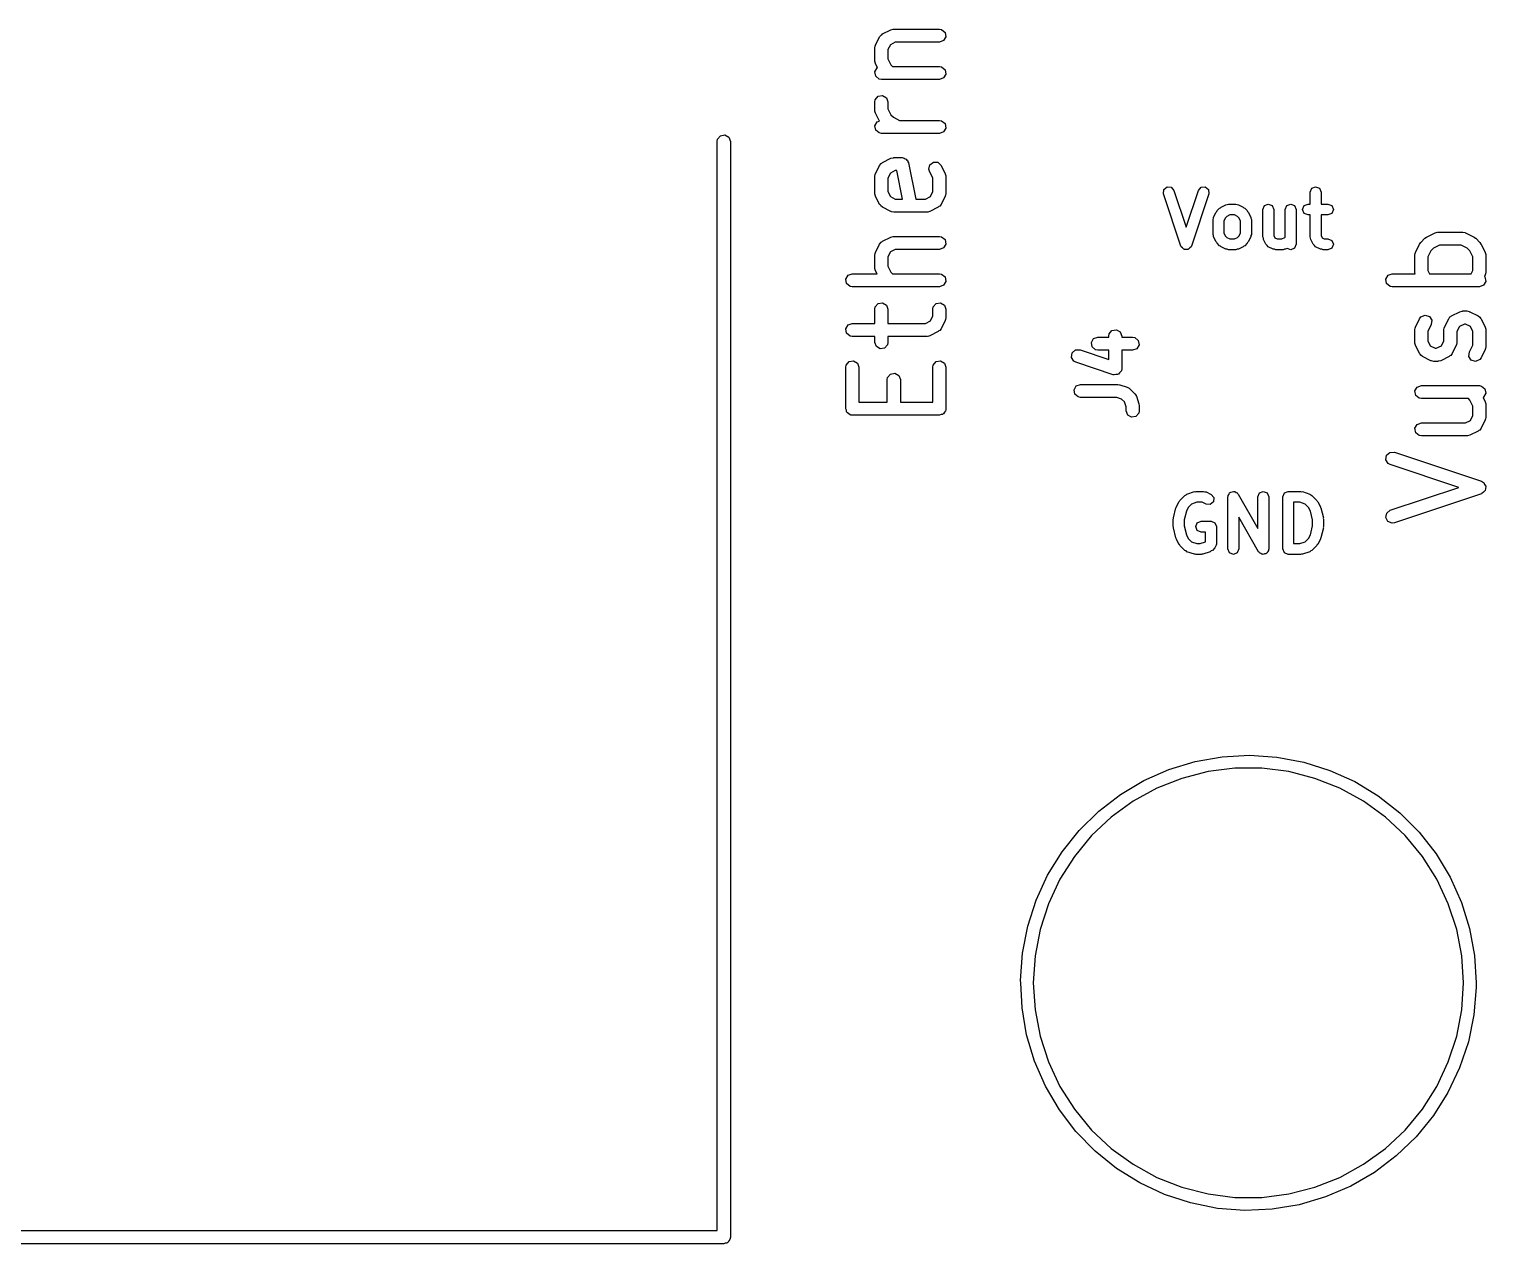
# Model space of a CAD drawing. Extents: x 83.3 to 116.7, y -117 to -83.4.
# Drawn here: x 100 to 116.73, y -117 to -103.04 of the extents above; entities that cross this region are included whole.
import ezdxf

# ---------------------------------------------------------------- set-up
doc = ezdxf.new("R2010")
doc.units = 0
doc.layers.add('BLACK', color=7, linetype='CONTINUOUS')

msp = doc.modelspace()

# ---------------------------------------------------------------- linework, layer by layer
at = {"layer": 'BLACK', "linetype": 'CONTINUOUS'}
for p, q in [((109.719, -103.228), (109.766, -103.133)), ((109.766, -103.133), (109.782, -103.112)), ((109.782, -103.112), (109.792, -103.108)), ((109.792, -103.108), (109.8, -103.1)), ((109.8, -103.1), (109.895, -103.052)), ((109.946, -103.194), (109.889, -103.223)), ((109.895, -103.052), (109.92, -103.045)), ((109.92, -103.045), (109.924, -103.046)), ((109.924, -103.046), (109.929, -103.044)), ((109.929, -103.044), (110.452, -103.044)), ((110.452, -103.194), (109.946, -103.194)), ((110.452, -103.044), (110.478, -103.049)), ((110.501, -103.176), (110.452, -103.194)), ((110.478, -103.049), (110.517, -103.082)), ((110.526, -103.132), (110.501, -103.176)), ((110.517, -103.082), (110.526, -103.132)), ((109.711, -103.262), (109.715, -103.236)), ((109.711, -103.405), (109.711, -103.262)), ((109.715, -103.236), (109.718, -103.233)), ((109.718, -103.233), (109.719, -103.228)), ((109.889, -103.223), (109.861, -103.28)), ((109.861, -103.28), (109.861, -103.387)), ((109.712, -103.409), (109.711, -103.405)), ((109.711, -103.413), (109.712, -103.409)), ((109.719, -103.438), (109.711, -103.413)), ((109.712, -103.535), (109.738, -103.49)), ((109.721, -103.585), (109.712, -103.535)), ((109.743, -103.488), (109.719, -103.438)), ((109.738, -103.49), (109.743, -103.488)), ((109.861, -103.387), (109.895, -103.456)), ((109.895, -103.456), (109.912, -103.473)), ((109.912, -103.473), (110.452, -103.473)), ((110.452, -103.473), (110.478, -103.477)), ((110.478, -103.477), (110.517, -103.51)), ((110.517, -103.51), (110.526, -103.561)), ((109.76, -103.618), (109.721, -103.585)), ((109.786, -103.623), (109.76, -103.618)), ((110.452, -103.623), (109.786, -103.623)), ((110.501, -103.605), (110.452, -103.623)), ((110.526, -103.561), (110.501, -103.605)), ((109.711, -103.881), (109.715, -103.855)), ((109.715, -103.855), (109.748, -103.816)), ((109.748, -103.816), (109.799, -103.807)), ((109.799, -103.807), (109.843, -103.833)), ((109.843, -103.833), (109.861, -103.881)), ((109.711, -103.976), (109.711, -103.881)), ((109.712, -103.98), (109.711, -103.976)), ((109.711, -103.985), (109.712, -103.98)), ((109.719, -104.01), (109.711, -103.985)), ((109.764, -104.1), (109.719, -104.01)), ((109.861, -103.881), (109.861, -103.958)), ((109.861, -103.958), (109.895, -104.027)), ((109.895, -104.027), (109.925, -104.057)), ((109.712, -104.154), (109.738, -104.109)), ((109.721, -104.204), (109.712, -104.154)), ((109.76, -104.237), (109.721, -104.204)), ((109.738, -104.109), (109.764, -104.1)), ((109.925, -104.057), (109.994, -104.092)), ((109.994, -104.092), (110.452, -104.092)), ((110.452, -104.092), (110.478, -104.096)), ((110.478, -104.096), (110.517, -104.129)), ((110.526, -104.18), (110.501, -104.224)), ((110.517, -104.129), (110.526, -104.18)), ((107.899, -104.334), (107.904, -104.308)), ((107.899, -116.847), (107.899, -104.334)), ((107.904, -104.308), (107.938, -104.268)), ((107.938, -104.268), (107.989, -104.259)), ((107.989, -104.259), (108.034, -104.285)), ((108.034, -104.285), (108.052, -104.334)), ((108.052, -104.334), (108.052, -116.923)), ((109.786, -104.242), (109.76, -104.237)), ((110.452, -104.242), (109.786, -104.242)), ((110.501, -104.224), (110.452, -104.242)), ((109.8, -104.576), (109.895, -104.528)), ((109.895, -104.528), (109.92, -104.521)), ((109.92, -104.521), (109.924, -104.522)), ((109.924, -104.522), (109.929, -104.52)), ((109.929, -104.52), (110.024, -104.52)), ((110.024, -104.52), (110.049, -104.525)), ((110.049, -104.525), (110.059, -104.533)), ((110.059, -104.533), (110.071, -104.537)), ((110.071, -104.537), (110.078, -104.549)), ((109.711, -104.738), (109.715, -104.712)), ((109.715, -104.712), (109.718, -104.709)), ((109.718, -104.709), (109.719, -104.705)), ((109.719, -104.705), (109.766, -104.609)), ((109.766, -104.609), (109.782, -104.588)), ((109.782, -104.588), (109.792, -104.584)), ((109.792, -104.584), (109.8, -104.576)), ((109.889, -104.699), (109.861, -104.756)), ((109.946, -104.67), (109.889, -104.699)), ((109.962, -104.67), (109.946, -104.67)), ((110.028, -104.996), (109.962, -104.67)), ((110.078, -104.549), (110.089, -104.558)), ((110.089, -104.558), (110.091, -104.57)), ((110.091, -104.57), (110.097, -104.581)), ((110.097, -104.581), (110.181, -104.996)), ((110.33, -104.651), (110.342, -104.602)), ((110.338, -104.676), (110.33, -104.651)), ((110.377, -104.756), (110.338, -104.676)), ((110.342, -104.602), (110.383, -104.571)), ((110.383, -104.571), (110.435, -104.574)), ((110.435, -104.574), (110.472, -104.609)), ((110.472, -104.609), (110.519, -104.705)), ((110.519, -104.705), (110.527, -104.73)), ((109.711, -104.929), (109.711, -104.738)), ((109.861, -104.756), (109.861, -104.911)), ((110.377, -104.911), (110.377, -104.756)), ((110.527, -104.73), (110.526, -104.734)), ((110.526, -104.734), (110.527, -104.738)), ((110.527, -104.738), (110.527, -104.929)), ((113.03, -104.888), (113.066, -104.857)), ((113.066, -104.857), (113.114, -104.861)), ((113.114, -104.861), (113.145, -104.897)), ((113.426, -104.897), (113.458, -104.861)), ((113.458, -104.861), (113.505, -104.857)), ((113.505, -104.857), (113.542, -104.888)), ((114.709, -104.916), (114.727, -104.872)), ((114.727, -104.872), (114.771, -104.854)), ((114.771, -104.854), (114.816, -104.872)), ((114.816, -104.872), (114.834, -104.916)), ((109.712, -104.933), (109.711, -104.929)), ((109.711, -104.937), (109.712, -104.933)), ((109.719, -104.962), (109.711, -104.937)), ((109.766, -105.057), (109.719, -104.962)), ((109.861, -104.911), (109.889, -104.968)), ((109.889, -104.968), (109.946, -104.996)), ((109.946, -104.996), (110.028, -104.996)), ((110.181, -104.996), (110.292, -104.996)), ((110.292, -104.996), (110.349, -104.968)), ((110.349, -104.968), (110.377, -104.911)), ((110.519, -104.962), (110.472, -105.057)), ((110.52, -104.958), (110.519, -104.962)), ((110.523, -104.954), (110.52, -104.958)), ((110.527, -104.929), (110.523, -104.954)), ((113.026, -104.936), (113.03, -104.888)), ((113.226, -105.536), (113.026, -104.936)), ((113.145, -104.897), (113.286, -105.319)), ((113.286, -105.319), (113.426, -104.897)), ((113.545, -104.936), (113.345, -105.536)), ((113.542, -104.888), (113.545, -104.936)), ((114.709, -105.054), (114.709, -104.916)), ((114.834, -104.916), (114.834, -105.054)), ((109.774, -105.065), (109.766, -105.057)), ((109.779, -105.075), (109.774, -105.065)), ((109.8, -105.091), (109.779, -105.075)), ((109.895, -105.139), (109.8, -105.091)), ((109.899, -105.139), (109.895, -105.139)), ((109.903, -105.142), (109.899, -105.139)), ((109.929, -105.146), (109.903, -105.142)), ((110.31, -105.146), (109.929, -105.146)), ((110.314, -105.145), (110.31, -105.146)), ((110.318, -105.146), (110.314, -105.145)), ((110.343, -105.139), (110.318, -105.146)), ((110.438, -105.091), (110.343, -105.139)), ((110.446, -105.083), (110.438, -105.091)), ((110.456, -105.078), (110.446, -105.083)), ((110.472, -105.057), (110.456, -105.078)), ((113.6, -105.217), (113.601, -105.203)), ((113.601, -105.203), (113.63, -105.146)), ((113.63, -105.146), (113.638, -105.139)), ((113.638, -105.139), (113.642, -105.129)), ((113.642, -105.129), (113.67, -105.101)), ((113.67, -105.101), (113.68, -105.097)), ((113.68, -105.097), (113.686, -105.089)), ((113.686, -105.089), (113.743, -105.061)), ((113.737, -105.211), (113.72, -105.245)), ((113.751, -105.196), (113.737, -105.211)), ((113.743, -105.061), (113.758, -105.059)), ((113.786, -105.179), (113.751, -105.196)), ((113.758, -105.059), (113.771, -105.054)), ((113.771, -105.054), (113.857, -105.054)), ((113.842, -105.179), (113.786, -105.179)), ((113.877, -105.196), (113.842, -105.179)), ((113.857, -105.054), (113.871, -105.059)), ((113.871, -105.059), (113.885, -105.061)), ((113.891, -105.211), (113.877, -105.196)), ((113.885, -105.061), (113.942, -105.089)), ((113.909, -105.245), (113.891, -105.211)), ((113.942, -105.089), (113.949, -105.097)), ((113.949, -105.097), (113.958, -105.101)), ((113.958, -105.101), (113.987, -105.129)), ((113.987, -105.129), (113.991, -105.139)), ((113.991, -105.139), (113.999, -105.146)), ((113.999, -105.146), (114.027, -105.203)), ((114.027, -105.203), (114.028, -105.217)), ((114.166, -105.116), (114.184, -105.072)), ((114.166, -105.431), (114.166, -105.116)), ((114.184, -105.072), (114.229, -105.054)), ((114.229, -105.054), (114.273, -105.072)), ((114.273, -105.072), (114.291, -105.116)), ((114.291, -105.116), (114.291, -105.416)), ((114.423, -105.116), (114.442, -105.072)), ((114.423, -105.433), (114.423, -105.116)), ((114.442, -105.072), (114.486, -105.054)), ((114.486, -105.054), (114.53, -105.072)), ((114.53, -105.072), (114.548, -105.116)), ((114.548, -105.116), (114.548, -105.516)), ((114.623, -105.116), (114.642, -105.072)), ((114.642, -105.161), (114.623, -105.116)), ((114.642, -105.072), (114.686, -105.054)), ((114.686, -105.179), (114.642, -105.161)), ((114.686, -105.054), (114.709, -105.054)), ((114.709, -105.179), (114.686, -105.179)), ((114.709, -105.431), (114.709, -105.179)), ((114.834, -105.054), (114.914, -105.054)), ((114.914, -105.179), (114.834, -105.179)), ((114.834, -105.179), (114.834, -105.416)), ((114.914, -105.054), (114.958, -105.072)), ((114.958, -105.161), (114.914, -105.179)), ((114.958, -105.072), (114.977, -105.116)), ((114.977, -105.116), (114.958, -105.161)), ((113.595, -105.231), (113.6, -105.217)), ((113.595, -105.402), (113.595, -105.231)), ((113.72, -105.245), (113.72, -105.387)), ((113.909, -105.387), (113.909, -105.245)), ((114.028, -105.217), (114.034, -105.231)), ((114.034, -105.231), (114.034, -105.402)), ((116.143, -105.385), (116.168, -105.378)), ((116.168, -105.378), (116.172, -105.379)), ((116.172, -105.379), (116.176, -105.377)), ((116.176, -105.377), (116.462, -105.377)), ((116.462, -105.377), (116.488, -105.382)), ((109.719, -105.609), (109.766, -105.514)), ((109.766, -105.514), (109.782, -105.493)), ((109.782, -105.493), (109.792, -105.489)), ((109.792, -105.489), (109.8, -105.481)), ((109.8, -105.481), (109.895, -105.433)), ((109.895, -105.433), (109.92, -105.425)), ((109.92, -105.425), (109.924, -105.427)), ((109.924, -105.427), (109.929, -105.425)), ((109.929, -105.425), (110.452, -105.425)), ((110.452, -105.425), (110.478, -105.43)), ((110.478, -105.43), (110.517, -105.462)), ((110.526, -105.513), (110.501, -105.557)), ((110.517, -105.462), (110.526, -105.513)), ((113.229, -105.54), (113.226, -105.536)), ((113.23, -105.544), (113.229, -105.54)), ((113.245, -105.557), (113.23, -105.544)), ((113.342, -105.544), (113.327, -105.557)), ((113.345, -105.536), (113.342, -105.54)), ((113.342, -105.54), (113.342, -105.544)), ((113.6, -105.416), (113.595, -105.402)), ((113.601, -105.43), (113.6, -105.416)), ((113.63, -105.487), (113.601, -105.43)), ((113.638, -105.494), (113.63, -105.487)), ((113.642, -105.503), (113.638, -105.494)), ((113.67, -105.532), (113.642, -105.503)), ((113.68, -105.536), (113.67, -105.532)), ((113.686, -105.544), (113.68, -105.536)), ((113.743, -105.572), (113.686, -105.544)), ((113.72, -105.387), (113.737, -105.422)), ((113.737, -105.422), (113.751, -105.436)), ((113.751, -105.436), (113.786, -105.454)), ((113.786, -105.454), (113.842, -105.454)), ((113.842, -105.454), (113.877, -105.436)), ((113.877, -105.436), (113.891, -105.422)), ((113.942, -105.544), (113.885, -105.572)), ((113.891, -105.422), (113.909, -105.387)), ((113.949, -105.536), (113.942, -105.544)), ((113.958, -105.532), (113.949, -105.536)), ((113.987, -105.503), (113.958, -105.532)), ((113.991, -105.494), (113.987, -105.503)), ((113.999, -105.487), (113.991, -105.494)), ((114.027, -105.43), (113.999, -105.487)), ((114.028, -105.416), (114.027, -105.43)), ((114.034, -105.402), (114.028, -105.416)), ((114.172, -105.444), (114.166, -105.431)), ((114.173, -105.459), (114.172, -105.444)), ((114.201, -105.516), (114.173, -105.459)), ((114.216, -105.529), (114.201, -105.516)), ((114.229, -105.544), (114.216, -105.529)), ((114.286, -105.572), (114.229, -105.544)), ((114.291, -105.416), (114.304, -105.441)), ((114.304, -105.441), (114.329, -105.454)), ((114.329, -105.454), (114.385, -105.454)), ((114.385, -105.454), (114.42, -105.436)), ((114.42, -105.436), (114.423, -105.433)), ((114.548, -105.516), (114.53, -105.561)), ((114.714, -105.444), (114.709, -105.431)), ((114.716, -105.459), (114.714, -105.444)), ((114.744, -105.516), (114.716, -105.459)), ((114.759, -105.529), (114.744, -105.516)), ((114.772, -105.544), (114.759, -105.529)), ((114.829, -105.572), (114.772, -105.544)), ((114.834, -105.416), (114.847, -105.441)), ((114.847, -105.441), (114.872, -105.454)), ((114.872, -105.454), (114.914, -105.454)), ((114.914, -105.454), (114.958, -105.472)), ((114.958, -105.472), (114.977, -105.516)), ((114.977, -105.516), (114.958, -105.561)), ((115.919, -105.609), (115.966, -105.514)), ((115.966, -105.514), (115.98, -105.496)), ((115.98, -105.495), (116.028, -105.447)), ((115.98, -105.496), (115.98, -105.495)), ((116.028, -105.447), (116.046, -105.434)), ((116.046, -105.434), (116.047, -105.433)), ((116.047, -105.433), (116.143, -105.385)), ((116.194, -105.527), (116.125, -105.562)), ((116.444, -105.527), (116.194, -105.527)), ((116.513, -105.562), (116.444, -105.527)), ((116.488, -105.382), (116.491, -105.385)), ((116.491, -105.385), (116.495, -105.385)), ((116.495, -105.385), (116.591, -105.433)), ((116.591, -105.433), (116.609, -105.446)), ((116.609, -105.446), (116.61, -105.447)), ((116.61, -105.447), (116.658, -105.495)), ((116.658, -105.495), (116.671, -105.513)), ((116.671, -105.513), (116.672, -105.514)), ((116.672, -105.514), (116.719, -105.609)), ((109.711, -105.643), (109.715, -105.617)), ((109.711, -105.786), (109.711, -105.643)), ((109.715, -105.617), (109.718, -105.614)), ((109.718, -105.614), (109.719, -105.609)), ((109.889, -105.604), (109.861, -105.661)), ((109.861, -105.661), (109.861, -105.768)), ((109.946, -105.575), (109.889, -105.604)), ((110.452, -105.575), (109.946, -105.575)), ((110.501, -105.557), (110.452, -105.575)), ((113.258, -105.572), (113.245, -105.557)), ((113.262, -105.573), (113.258, -105.572)), ((113.266, -105.576), (113.262, -105.573)), ((113.286, -105.574), (113.266, -105.576)), ((113.305, -105.576), (113.286, -105.574)), ((113.309, -105.573), (113.305, -105.576)), ((113.314, -105.572), (113.309, -105.573)), ((113.327, -105.557), (113.314, -105.572)), ((113.758, -105.573), (113.743, -105.572)), ((113.771, -105.579), (113.758, -105.573)), ((113.857, -105.579), (113.771, -105.579)), ((113.871, -105.573), (113.857, -105.579)), ((113.885, -105.572), (113.871, -105.573)), ((114.301, -105.573), (114.286, -105.572)), ((114.314, -105.579), (114.301, -105.573)), ((114.4, -105.579), (114.314, -105.579)), ((114.413, -105.573), (114.4, -105.579)), ((114.428, -105.572), (114.413, -105.573)), ((114.447, -105.563), (114.428, -105.572)), ((114.486, -105.579), (114.447, -105.563)), ((114.53, -105.561), (114.486, -105.579)), ((114.844, -105.573), (114.829, -105.572)), ((114.857, -105.579), (114.844, -105.573)), ((114.914, -105.579), (114.857, -105.579)), ((114.958, -105.561), (114.914, -105.579)), ((115.911, -105.643), (115.915, -105.617)), ((115.911, -105.833), (115.911, -105.643)), ((115.915, -105.617), (115.918, -105.614)), ((115.918, -105.614), (115.919, -105.609)), ((116.095, -105.592), (116.061, -105.661)), ((116.061, -105.661), (116.061, -105.816)), ((116.125, -105.562), (116.095, -105.592)), ((116.543, -105.592), (116.513, -105.562)), ((116.577, -105.661), (116.543, -105.592)), ((116.577, -105.816), (116.577, -105.661)), ((116.719, -105.609), (116.727, -105.634)), ((116.727, -105.634), (116.726, -105.639)), ((116.726, -105.639), (116.727, -105.643)), ((116.727, -105.643), (116.727, -105.833)), ((109.379, -105.916), (109.404, -105.871)), ((109.404, -105.871), (109.452, -105.854)), ((109.452, -105.854), (109.736, -105.854)), ((109.712, -105.79), (109.711, -105.786)), ((109.711, -105.794), (109.712, -105.79)), ((109.719, -105.819), (109.711, -105.794)), ((109.736, -105.854), (109.719, -105.819)), ((109.861, -105.768), (109.895, -105.837)), ((109.895, -105.837), (109.912, -105.854)), ((109.912, -105.854), (110.452, -105.854)), ((110.452, -105.854), (110.478, -105.858)), ((110.478, -105.858), (110.517, -105.891)), ((115.579, -105.916), (115.604, -105.871)), ((115.604, -105.871), (115.652, -105.854)), ((115.652, -105.854), (115.915, -105.854)), ((115.912, -105.838), (115.911, -105.833)), ((115.911, -105.842), (115.912, -105.838)), ((115.915, -105.854), (115.911, -105.842)), ((116.061, -105.816), (116.08, -105.854)), ((116.08, -105.854), (116.558, -105.854)), ((116.558, -105.854), (116.577, -105.816)), ((116.719, -105.867), (116.71, -105.885)), ((116.72, -105.862), (116.719, -105.867)), ((116.723, -105.859), (116.72, -105.862)), ((116.727, -105.833), (116.723, -105.859)), ((109.387, -105.966), (109.379, -105.916)), ((109.427, -105.999), (109.387, -105.966)), ((109.452, -106.004), (109.427, -105.999)), ((110.452, -106.004), (109.452, -106.004)), ((110.501, -105.986), (110.452, -106.004)), ((110.526, -105.942), (110.501, -105.986)), ((110.517, -105.891), (110.526, -105.942)), ((115.587, -105.966), (115.579, -105.916)), ((115.627, -105.999), (115.587, -105.966)), ((115.652, -106.004), (115.627, -105.999)), ((116.652, -106.004), (115.652, -106.004)), ((116.701, -105.986), (116.652, -106.004)), ((116.726, -105.942), (116.701, -105.986)), ((116.71, -105.885), (116.717, -105.891)), ((116.717, -105.891), (116.726, -105.942)), ((109.715, -106.236), (109.748, -106.197)), ((109.748, -106.197), (109.799, -106.188)), ((109.799, -106.188), (109.843, -106.214)), ((109.843, -106.214), (109.861, -106.262)), ((110.382, -106.236), (110.415, -106.197)), ((110.415, -106.197), (110.465, -106.188)), ((110.465, -106.188), (110.51, -106.214)), ((110.51, -106.214), (110.527, -106.262)), ((109.711, -106.262), (109.715, -106.236)), ((109.711, -106.425), (109.711, -106.262)), ((109.861, -106.262), (109.861, -106.425)), ((110.349, -106.396), (110.377, -106.339)), ((110.377, -106.262), (110.382, -106.236)), ((110.377, -106.339), (110.377, -106.262)), ((110.523, -106.383), (110.52, -106.386)), ((110.527, -106.357), (110.523, -106.383)), ((110.527, -106.262), (110.527, -106.357)), ((115.919, -106.466), (115.966, -106.371)), ((115.966, -106.371), (115.982, -106.35)), ((115.982, -106.35), (116.029, -106.33)), ((116.029, -106.33), (116.078, -106.345)), ((116.078, -106.345), (116.106, -106.387)), ((116.252, -106.466), (116.3, -106.371)), ((116.3, -106.371), (116.315, -106.35)), ((116.315, -106.35), (116.325, -106.346)), ((116.325, -106.346), (116.333, -106.338)), ((116.333, -106.338), (116.428, -106.29)), ((116.428, -106.29), (116.453, -106.283)), ((116.453, -106.283), (116.458, -106.284)), ((116.458, -106.284), (116.462, -106.282)), ((116.462, -106.282), (116.51, -106.282)), ((116.51, -106.282), (116.535, -106.287)), ((116.535, -106.287), (116.539, -106.29)), ((116.539, -106.29), (116.543, -106.29)), ((116.543, -106.29), (116.638, -106.338)), ((116.638, -106.338), (116.659, -106.353)), ((116.659, -106.353), (116.664, -106.364)), ((116.664, -106.364), (116.672, -106.371)), ((116.672, -106.371), (116.719, -106.466)), ((109.379, -106.487), (109.404, -106.443)), ((109.387, -106.537), (109.379, -106.487)), ((109.427, -106.57), (109.387, -106.537)), ((109.404, -106.443), (109.452, -106.425)), ((109.452, -106.425), (109.711, -106.425)), ((109.861, -106.425), (110.292, -106.425)), ((110.292, -106.425), (110.349, -106.396)), ((110.438, -106.519), (110.343, -106.567)), ((110.446, -106.511), (110.438, -106.519)), ((110.456, -106.507), (110.446, -106.511)), ((110.472, -106.486), (110.456, -106.507)), ((110.519, -106.391), (110.472, -106.486)), ((110.52, -106.386), (110.519, -106.391)), ((112.396, -106.571), (112.401, -106.546)), ((112.401, -106.546), (112.434, -106.506)), ((112.434, -106.506), (112.484, -106.498)), ((112.484, -106.498), (112.529, -106.523)), ((112.529, -106.523), (112.546, -106.571)), ((115.911, -106.5), (115.915, -106.474)), ((115.911, -106.643), (115.911, -106.5)), ((115.915, -106.474), (115.918, -106.471)), ((115.918, -106.471), (115.919, -106.466)), ((116.1, -106.438), (116.061, -106.518)), ((116.061, -106.518), (116.061, -106.625)), ((116.106, -106.387), (116.1, -106.438)), ((116.244, -106.5), (116.249, -106.474)), ((116.244, -106.625), (116.244, -106.5)), ((116.249, -106.474), (116.251, -106.471)), ((116.251, -106.471), (116.252, -106.466)), ((116.423, -106.461), (116.394, -106.518)), ((116.394, -106.518), (116.394, -106.643)), ((116.48, -106.432), (116.423, -106.461)), ((116.492, -106.432), (116.48, -106.432)), ((116.549, -106.461), (116.492, -106.432)), ((116.577, -106.518), (116.549, -106.461)), ((116.577, -106.673), (116.577, -106.518)), ((116.719, -106.466), (116.727, -106.491)), ((116.727, -106.491), (116.726, -106.496)), ((116.726, -106.496), (116.727, -106.5)), ((116.727, -106.5), (116.727, -106.69)), ((109.452, -106.575), (109.427, -106.57)), ((109.711, -106.575), (109.452, -106.575)), ((109.711, -106.643), (109.711, -106.575)), ((109.728, -106.691), (109.711, -106.643)), ((109.773, -106.717), (109.728, -106.691)), ((109.823, -106.708), (109.773, -106.717)), ((109.856, -106.669), (109.823, -106.708)), ((109.861, -106.643), (109.856, -106.669)), ((110.31, -106.575), (109.861, -106.575)), ((109.861, -106.575), (109.861, -106.643)), ((110.314, -106.573), (110.31, -106.575)), ((110.318, -106.575), (110.314, -106.573)), ((110.343, -106.567), (110.318, -106.575)), ((112.198, -106.644), (112.223, -106.6)), ((112.206, -106.695), (112.198, -106.644)), ((112.246, -106.728), (112.206, -106.695)), ((112.223, -106.6), (112.271, -106.582)), ((112.271, -106.582), (112.396, -106.582)), ((112.396, -106.582), (112.396, -106.571)), ((112.546, -106.571), (112.546, -106.582)), ((112.546, -106.582), (112.671, -106.582)), ((112.671, -106.582), (112.697, -106.587)), ((112.72, -106.715), (112.671, -106.732)), ((112.697, -106.587), (112.736, -106.62)), ((112.745, -106.67), (112.72, -106.715)), ((112.736, -106.62), (112.745, -106.67)), ((115.912, -106.647), (115.911, -106.643)), ((115.911, -106.651), (115.912, -106.647)), ((115.919, -106.676), (115.911, -106.651)), ((115.966, -106.772), (115.919, -106.676)), ((116.061, -106.625), (116.089, -106.682)), ((116.089, -106.682), (116.146, -106.711)), ((116.146, -106.711), (116.158, -106.711)), ((116.158, -106.711), (116.216, -106.682)), ((116.216, -106.682), (116.244, -106.625)), ((116.386, -106.676), (116.339, -106.772)), ((116.387, -106.672), (116.386, -106.676)), ((116.39, -106.669), (116.387, -106.672)), ((116.394, -106.643), (116.39, -106.669)), ((116.538, -106.752), (116.577, -106.673)), ((116.723, -106.716), (116.72, -106.72)), ((116.727, -106.69), (116.723, -106.716)), ((109.382, -106.903), (109.415, -106.864)), ((109.415, -106.864), (109.465, -106.855)), ((109.465, -106.855), (109.51, -106.88)), ((109.51, -106.88), (109.527, -106.929)), ((110.382, -106.903), (110.415, -106.864)), ((110.415, -106.864), (110.465, -106.855)), ((110.465, -106.855), (110.51, -106.88)), ((110.51, -106.88), (110.527, -106.929)), ((111.969, -106.815), (111.977, -106.764)), ((111.996, -106.859), (111.969, -106.815)), ((111.977, -106.764), (112.015, -106.73)), ((112.019, -106.871), (111.996, -106.859)), ((112.015, -106.73), (112.067, -106.729)), ((112.448, -107.014), (112.019, -106.871)), ((112.067, -106.729), (112.396, -106.839)), ((112.271, -106.732), (112.246, -106.728)), ((112.396, -106.732), (112.271, -106.732)), ((112.396, -106.839), (112.396, -106.732)), ((112.671, -106.732), (112.546, -106.732)), ((112.546, -106.732), (112.546, -106.943)), ((115.974, -106.779), (115.966, -106.772)), ((115.979, -106.79), (115.974, -106.779)), ((116, -106.805), (115.979, -106.79)), ((116.095, -106.853), (116, -106.805)), ((116.099, -106.853), (116.095, -106.853)), ((116.103, -106.856), (116.099, -106.853)), ((116.129, -106.861), (116.103, -106.856)), ((116.176, -106.861), (116.129, -106.861)), ((116.18, -106.859), (116.176, -106.861)), ((116.185, -106.86), (116.18, -106.859)), ((116.21, -106.853), (116.185, -106.86)), ((116.305, -106.805), (116.21, -106.853)), ((116.313, -106.797), (116.305, -106.805)), ((116.323, -106.793), (116.313, -106.797)), ((116.339, -106.772), (116.323, -106.793)), ((116.532, -106.803), (116.538, -106.752)), ((116.56, -106.846), (116.532, -106.803)), ((116.609, -106.861), (116.56, -106.846)), ((116.656, -106.84), (116.609, -106.861)), ((116.672, -106.819), (116.656, -106.84)), ((116.719, -106.724), (116.672, -106.819)), ((116.72, -106.72), (116.719, -106.724)), ((109.377, -106.929), (109.382, -106.903)), ((109.377, -107.405), (109.377, -106.929)), ((109.527, -106.929), (109.527, -107.33)), ((109.854, -107.071), (109.858, -107.046)), ((109.858, -107.046), (109.891, -107.006)), ((109.891, -107.006), (109.942, -106.998)), ((109.942, -106.998), (109.986, -107.023)), ((109.986, -107.023), (110.004, -107.071)), ((110.377, -106.929), (110.382, -106.903)), ((110.377, -107.33), (110.377, -106.929)), ((110.527, -106.929), (110.527, -107.405)), ((112.453, -107.014), (112.448, -107.014)), ((112.458, -107.017), (112.453, -107.014)), ((112.479, -107.013), (112.458, -107.017)), ((112.499, -107.013), (112.479, -107.013)), ((112.503, -107.009), (112.499, -107.013)), ((112.509, -107.008), (112.503, -107.009)), ((112.522, -106.992), (112.509, -107.008)), ((112.537, -106.979), (112.522, -106.992)), ((112.538, -106.973), (112.537, -106.979)), ((112.542, -106.969), (112.538, -106.973)), ((112.546, -106.943), (112.542, -106.969)), ((109.854, -107.33), (109.854, -107.071)), ((110.004, -107.071), (110.004, -107.33)), ((111.998, -107.187), (112.023, -107.143)), ((112.006, -107.237), (111.998, -107.187)), ((112.023, -107.143), (112.071, -107.125)), ((112.071, -107.125), (112.5, -107.125)), ((112.5, -107.125), (112.522, -107.129)), ((112.522, -107.129), (112.524, -107.129)), ((112.524, -107.129), (112.609, -107.157)), ((112.609, -107.157), (112.632, -107.17)), ((112.632, -107.17), (112.635, -107.174)), ((112.635, -107.174), (112.639, -107.176)), ((112.639, -107.176), (112.696, -107.233)), ((115.912, -107.201), (115.938, -107.157)), ((115.921, -107.252), (115.912, -107.201)), ((115.938, -107.157), (115.986, -107.139)), ((115.986, -107.139), (116.652, -107.139)), ((116.652, -107.139), (116.678, -107.144)), ((116.678, -107.144), (116.717, -107.177)), ((116.717, -107.177), (116.726, -107.227)), ((109.527, -107.33), (109.854, -107.33)), ((110.004, -107.33), (110.377, -107.33)), ((112.046, -107.27), (112.006, -107.237)), ((112.071, -107.275), (112.046, -107.27)), ((112.488, -107.275), (112.071, -107.275)), ((112.545, -107.294), (112.488, -107.275)), ((112.577, -107.326), (112.545, -107.294)), ((112.596, -107.384), (112.577, -107.326)), ((112.596, -107.429), (112.596, -107.384)), ((112.696, -107.233), (112.711, -107.254)), ((112.711, -107.254), (112.711, -107.258)), ((112.711, -107.258), (112.714, -107.262)), ((112.714, -107.262), (112.743, -107.348)), ((112.743, -107.348), (112.746, -107.37)), ((112.746, -107.37), (112.746, -107.371)), ((112.746, -107.371), (112.746, -107.429)), ((115.96, -107.285), (115.921, -107.252)), ((115.986, -107.289), (115.96, -107.285)), ((116.526, -107.289), (115.986, -107.289)), ((116.543, -107.306), (116.526, -107.289)), ((116.577, -107.375), (116.543, -107.306)), ((116.577, -107.482), (116.577, -107.375)), ((116.701, -107.272), (116.695, -107.274)), ((116.695, -107.274), (116.719, -107.324)), ((116.726, -107.227), (116.701, -107.272)), ((116.719, -107.324), (116.727, -107.349)), ((116.727, -107.349), (116.726, -107.353)), ((116.726, -107.353), (116.727, -107.357)), ((116.727, -107.357), (116.727, -107.5)), ((109.384, -107.423), (109.377, -107.405)), ((109.387, -107.442), (109.384, -107.423)), ((109.393, -107.447), (109.387, -107.442)), ((109.395, -107.453), (109.393, -107.447)), ((109.412, -107.463), (109.395, -107.453)), ((109.427, -107.475), (109.412, -107.463)), ((109.436, -107.477), (109.427, -107.475)), ((109.439, -107.479), (109.436, -107.477)), ((109.443, -107.478), (109.439, -107.479)), ((109.452, -107.48), (109.443, -107.478)), ((110.452, -107.48), (109.452, -107.48)), ((110.471, -107.473), (110.452, -107.48)), ((110.49, -107.47), (110.471, -107.473)), ((110.494, -107.465), (110.49, -107.47)), ((110.501, -107.462), (110.494, -107.465)), ((110.51, -107.445), (110.501, -107.462)), ((110.523, -107.43), (110.51, -107.445)), ((110.525, -107.421), (110.523, -107.43)), ((110.526, -107.418), (110.525, -107.421)), ((110.527, -107.405), (110.526, -107.415)), ((110.526, -107.415), (110.526, -107.418)), ((112.614, -107.477), (112.596, -107.429)), ((112.658, -107.502), (112.614, -107.477)), ((112.709, -107.494), (112.658, -107.502)), ((112.742, -107.454), (112.709, -107.494)), ((112.746, -107.429), (112.742, -107.454)), ((116.492, -107.568), (116.549, -107.539)), ((116.549, -107.539), (116.577, -107.482)), ((116.719, -107.534), (116.672, -107.629)), ((116.72, -107.529), (116.719, -107.534)), ((116.723, -107.526), (116.72, -107.529)), ((116.727, -107.5), (116.723, -107.526)), ((115.912, -107.63), (115.938, -107.585)), ((115.921, -107.68), (115.912, -107.63)), ((115.96, -107.713), (115.921, -107.68)), ((115.938, -107.585), (115.986, -107.568)), ((115.986, -107.718), (115.96, -107.713)), ((115.986, -107.568), (116.492, -107.568)), ((116.51, -107.718), (115.986, -107.718)), ((116.514, -107.716), (116.51, -107.718)), ((116.518, -107.717), (116.514, -107.716)), ((116.543, -107.71), (116.518, -107.717)), ((116.638, -107.662), (116.543, -107.71)), ((116.646, -107.654), (116.638, -107.662)), ((116.656, -107.65), (116.646, -107.654)), ((116.672, -107.629), (116.656, -107.65)), ((115.579, -107.991), (115.586, -107.94)), ((115.606, -108.035), (115.579, -107.991)), ((115.586, -107.94), (115.625, -107.906)), ((115.629, -108.047), (115.606, -108.035)), ((115.625, -107.906), (115.676, -107.905)), ((116.415, -108.31), (115.629, -108.047)), ((115.676, -107.905), (116.676, -108.238)), ((113.284, -108.395), (113.295, -108.386)), ((113.295, -108.386), (113.38, -108.357)), ((113.38, -108.357), (113.39, -108.358)), ((113.39, -108.358), (113.4, -108.354)), ((113.4, -108.354), (113.486, -108.354)), ((113.486, -108.354), (113.499, -108.359)), ((113.499, -108.359), (113.514, -108.361)), ((113.514, -108.361), (113.571, -108.389)), ((113.571, -108.389), (113.602, -108.425)), ((113.768, -108.4), (113.778, -108.387)), ((113.778, -108.387), (113.784, -108.372)), ((113.784, -108.372), (113.792, -108.369)), ((113.792, -108.369), (113.798, -108.362)), ((113.798, -108.362), (113.814, -108.36)), ((113.814, -108.36), (113.829, -108.354)), ((113.829, -108.354), (113.837, -108.357)), ((113.837, -108.357), (113.845, -108.356)), ((113.845, -108.356), (113.858, -108.366)), ((113.858, -108.366), (113.873, -108.372)), ((113.873, -108.372), (113.876, -108.38)), ((113.876, -108.38), (113.883, -108.385)), ((113.883, -108.385), (114.109, -108.781)), ((114.109, -108.416), (114.127, -108.372)), ((114.127, -108.372), (114.171, -108.354)), ((114.171, -108.354), (114.216, -108.372)), ((114.216, -108.372), (114.234, -108.416)), ((114.395, -108.416), (114.413, -108.372)), ((114.413, -108.372), (114.457, -108.354)), ((114.457, -108.354), (114.6, -108.354)), ((114.6, -108.354), (114.61, -108.358)), ((114.61, -108.358), (114.62, -108.357)), ((114.62, -108.357), (114.705, -108.386)), ((114.705, -108.386), (114.716, -108.395)), ((115.629, -108.572), (116.415, -108.31)), ((116.676, -108.381), (115.676, -108.714)), ((116.676, -108.238), (116.699, -108.251)), ((116.678, -108.379), (116.676, -108.381)), ((116.68, -108.379), (116.678, -108.379)), ((116.698, -108.364), (116.68, -108.379)), ((116.716, -108.349), (116.698, -108.364)), ((116.699, -108.251), (116.7, -108.253)), ((116.7, -108.253), (116.702, -108.253)), ((116.702, -108.253), (116.713, -108.274)), ((116.713, -108.274), (116.726, -108.294)), ((116.717, -108.347), (116.716, -108.349)), ((116.718, -108.345), (116.717, -108.347)), ((116.722, -108.322), (116.718, -108.345)), ((116.727, -108.299), (116.722, -108.322)), ((116.726, -108.294), (116.726, -108.297)), ((116.726, -108.297), (116.727, -108.299)), ((113.139, -108.658), (113.168, -108.544)), ((113.168, -108.544), (113.172, -108.538)), ((113.172, -108.538), (113.173, -108.531)), ((113.173, -108.531), (113.201, -108.474)), ((113.201, -108.474), (113.209, -108.467)), ((113.209, -108.467), (113.213, -108.458)), ((113.213, -108.458), (113.27, -108.401)), ((113.27, -108.401), (113.284, -108.395)), ((113.309, -108.539), (113.288, -108.581)), ((113.348, -108.5), (113.309, -108.539)), ((113.41, -108.479), (113.348, -108.5)), ((113.471, -108.479), (113.41, -108.479)), ((113.515, -108.501), (113.471, -108.479)), ((113.563, -108.504), (113.515, -108.501)), ((113.599, -108.473), (113.563, -108.504)), ((113.602, -108.425), (113.599, -108.473)), ((113.766, -108.416), (113.769, -108.408)), ((113.766, -109.016), (113.766, -108.416)), ((113.769, -108.408), (113.768, -108.4)), ((114.109, -108.781), (114.109, -108.416)), ((114.234, -108.416), (114.234, -109.016)), ((114.395, -109.016), (114.395, -108.416)), ((114.52, -108.479), (114.52, -108.954)), ((114.59, -108.479), (114.52, -108.479)), ((114.652, -108.5), (114.59, -108.479)), ((114.691, -108.539), (114.652, -108.5)), ((114.712, -108.581), (114.691, -108.539)), ((114.716, -108.395), (114.73, -108.401)), ((114.73, -108.401), (114.787, -108.458)), ((114.787, -108.458), (114.791, -108.467)), ((114.791, -108.467), (114.799, -108.474)), ((114.799, -108.474), (114.827, -108.531)), ((114.827, -108.531), (114.828, -108.538)), ((114.828, -108.538), (114.832, -108.544)), ((114.832, -108.544), (114.861, -108.658)), ((113.137, -108.674), (113.141, -108.666)), ((113.137, -108.759), (113.137, -108.674)), ((113.141, -108.666), (113.139, -108.658)), ((113.288, -108.581), (113.262, -108.681)), ((113.262, -108.681), (113.262, -108.752)), ((113.395, -108.759), (113.413, -108.715)), ((113.413, -108.715), (113.457, -108.697)), ((113.457, -108.697), (113.571, -108.697)), ((113.571, -108.697), (113.616, -108.715)), ((113.616, -108.715), (113.634, -108.759)), ((114.117, -109.047), (113.891, -108.652)), ((113.891, -108.652), (113.891, -109.016)), ((114.737, -108.681), (114.712, -108.581)), ((114.737, -108.752), (114.737, -108.681)), ((114.861, -108.658), (114.859, -108.666)), ((114.859, -108.666), (114.862, -108.674)), ((114.862, -108.674), (114.862, -108.759)), ((115.578, -108.654), (115.588, -108.604)), ((115.603, -108.699), (115.578, -108.654)), ((115.588, -108.604), (115.629, -108.572)), ((115.65, -108.718), (115.603, -108.699)), ((115.676, -108.714), (115.65, -108.718)), ((113.141, -108.767), (113.137, -108.759)), ((113.139, -108.774), (113.141, -108.767)), ((113.168, -108.889), (113.139, -108.774)), ((113.172, -108.894), (113.168, -108.889)), ((113.173, -108.902), (113.172, -108.894)), ((113.262, -108.752), (113.288, -108.852)), ((113.288, -108.852), (113.309, -108.894)), ((113.309, -108.894), (113.348, -108.933)), ((113.413, -108.803), (113.395, -108.759)), ((113.457, -108.822), (113.413, -108.803)), ((113.509, -108.822), (113.457, -108.822)), ((113.509, -108.933), (113.509, -108.822)), ((113.634, -108.759), (113.634, -108.959)), ((114.652, -108.933), (114.691, -108.894)), ((114.691, -108.894), (114.712, -108.852)), ((114.712, -108.852), (114.737, -108.752)), ((114.828, -108.894), (114.827, -108.902)), ((114.832, -108.889), (114.828, -108.894)), ((114.861, -108.774), (114.832, -108.889)), ((114.862, -108.759), (114.859, -108.767)), ((114.859, -108.767), (114.861, -108.774)), ((113.201, -108.959), (113.173, -108.902)), ((113.209, -108.965), (113.201, -108.959)), ((113.213, -108.975), (113.209, -108.965)), ((113.27, -109.032), (113.213, -108.975)), ((113.284, -109.038), (113.27, -109.032)), ((113.295, -109.047), (113.284, -109.038)), ((113.38, -109.076), (113.295, -109.047)), ((113.348, -108.933), (113.41, -108.954)), ((113.41, -108.954), (113.447, -108.954)), ((113.447, -108.954), (113.509, -108.933)), ((113.563, -109.047), (113.477, -109.076)), ((113.574, -109.038), (113.563, -109.047)), ((113.587, -109.032), (113.574, -109.038)), ((113.616, -109.003), (113.587, -109.032)), ((113.629, -108.972), (113.616, -109.003)), ((113.634, -108.959), (113.629, -108.972)), ((113.784, -109.061), (113.766, -109.016)), ((113.829, -109.079), (113.784, -109.061)), ((113.873, -109.061), (113.829, -109.079)), ((113.891, -109.016), (113.873, -109.061)), ((114.124, -109.053), (114.117, -109.047)), ((114.127, -109.061), (114.124, -109.053)), ((114.142, -109.067), (114.127, -109.061)), ((114.216, -109.061), (114.208, -109.064)), ((114.222, -109.046), (114.216, -109.061)), ((114.232, -109.033), (114.222, -109.046)), ((114.234, -109.016), (114.231, -109.024)), ((114.231, -109.024), (114.232, -109.033)), ((114.413, -109.061), (114.395, -109.016)), ((114.457, -109.079), (114.413, -109.061)), ((114.52, -108.954), (114.59, -108.954)), ((114.59, -108.954), (114.652, -108.933)), ((114.705, -109.047), (114.62, -109.076)), ((114.716, -109.038), (114.705, -109.047)), ((114.73, -109.032), (114.716, -109.038)), ((114.787, -108.975), (114.73, -109.032)), ((114.791, -108.965), (114.787, -108.975)), ((114.799, -108.959), (114.791, -108.965)), ((114.827, -108.902), (114.799, -108.959)), ((113.39, -109.075), (113.38, -109.076)), ((113.4, -109.079), (113.39, -109.075)), ((113.457, -109.079), (113.4, -109.079)), ((113.467, -109.075), (113.457, -109.079)), ((113.477, -109.076), (113.467, -109.075)), ((114.155, -109.077), (114.142, -109.067)), ((114.163, -109.076), (114.155, -109.077)), ((114.171, -109.079), (114.163, -109.076)), ((114.186, -109.073), (114.171, -109.079)), ((114.202, -109.071), (114.186, -109.073)), ((114.208, -109.064), (114.202, -109.071)), ((114.6, -109.079), (114.457, -109.079)), ((114.61, -109.075), (114.6, -109.079)), ((114.62, -109.076), (114.61, -109.075)), ((113.39, -111.457), (113.699, -111.402)), ((113.699, -111.402), (114.014, -111.385)), ((114.014, -111.385), (114.328, -111.406)), ((112.801, -111.676), (113.088, -111.549)), ((113.088, -111.549), (113.39, -111.457)), ((113.845, -111.535), (113.537, -111.574)), ((114.155, -111.535), (113.845, -111.535)), ((114.463, -111.574), (114.155, -111.535)), ((114.328, -111.406), (114.637, -111.464)), ((114.637, -111.464), (114.937, -111.559)), ((114.937, -111.559), (115.224, -111.689)), ((112.53, -111.837), (112.801, -111.676)), ((113.237, -111.651), (112.948, -111.765)), ((113.537, -111.574), (113.237, -111.651)), ((114.763, -111.651), (114.463, -111.574)), ((115.052, -111.765), (114.763, -111.651)), ((115.224, -111.689), (115.492, -111.853)), ((112.281, -112.029), (112.53, -111.837)), ((112.948, -111.765), (112.677, -111.915)), ((115.323, -111.915), (115.052, -111.765)), ((115.492, -111.853), (115.74, -112.048)), ((112.057, -112.25), (112.281, -112.029)), ((112.677, -111.915), (112.426, -112.097)), ((115.574, -112.097), (115.323, -111.915)), ((115.74, -112.048), (115.962, -112.271)), ((112.426, -112.097), (112.2, -112.309)), ((115.8, -112.309), (115.574, -112.097)), ((111.861, -112.496), (112.057, -112.25)), ((112.2, -112.309), (112.002, -112.548)), ((115.998, -112.548), (115.8, -112.309)), ((115.962, -112.271), (116.155, -112.519)), ((111.695, -112.764), (111.861, -112.496)), ((112.002, -112.548), (111.836, -112.81)), ((116.164, -112.81), (115.998, -112.548)), ((116.155, -112.519), (116.317, -112.788)), ((111.564, -113.05), (111.695, -112.764)), ((111.836, -112.81), (111.704, -113.091)), ((116.296, -113.091), (116.164, -112.81)), ((116.317, -112.788), (116.446, -113.076)), ((111.467, -113.35), (111.564, -113.05)), ((111.704, -113.091), (111.608, -113.386)), ((116.392, -113.386), (116.296, -113.091)), ((116.446, -113.076), (116.54, -113.376)), ((111.407, -113.659), (111.467, -113.35)), ((111.608, -113.386), (111.55, -113.69)), ((116.45, -113.69), (116.392, -113.386)), ((116.54, -113.376), (116.596, -113.686)), ((111.385, -113.973), (111.407, -113.659)), ((111.55, -113.69), (111.53, -114)), ((116.47, -114), (116.45, -113.69)), ((116.596, -113.686), (116.615, -114)), ((111.387, -114), (111.385, -113.973)), ((111.401, -114.287), (111.387, -114)), ((111.53, -114), (111.55, -114.31)), ((116.45, -114.31), (116.47, -114)), ((116.614, -114.055), (116.589, -114.368)), ((116.615, -114), (116.614, -114.055)), ((111.454, -114.597), (111.401, -114.287)), ((111.55, -114.31), (111.608, -114.614)), ((116.392, -114.614), (116.45, -114.31)), ((116.589, -114.368), (116.526, -114.677)), ((111.544, -114.899), (111.454, -114.597)), ((111.608, -114.614), (111.704, -114.909)), ((116.296, -114.909), (116.392, -114.614)), ((116.526, -114.677), (116.426, -114.975)), ((111.67, -115.187), (111.544, -114.899)), ((111.704, -114.909), (111.836, -115.19)), ((116.164, -115.19), (116.296, -114.909)), ((116.426, -114.975), (116.292, -115.26)), ((111.83, -115.459), (111.67, -115.187)), ((111.836, -115.19), (112.002, -115.452)), ((115.998, -115.452), (116.164, -115.19)), ((116.292, -115.26), (116.124, -115.526)), ((112.02, -115.709), (111.83, -115.459)), ((112.002, -115.452), (112.2, -115.691)), ((115.8, -115.691), (115.998, -115.452)), ((116.124, -115.526), (115.925, -115.77)), ((112.24, -115.934), (112.02, -115.709)), ((112.2, -115.691), (112.426, -115.903)), ((115.574, -115.903), (115.8, -115.691)), ((112.426, -115.903), (112.677, -116.085)), ((115.323, -116.085), (115.574, -115.903)), ((115.925, -115.77), (115.698, -115.988)), ((112.485, -116.132), (112.24, -115.934)), ((112.677, -116.085), (112.948, -116.235)), ((115.052, -116.235), (115.323, -116.085)), ((115.698, -115.988), (115.447, -116.178)), ((112.752, -116.298), (112.485, -116.132)), ((112.948, -116.235), (113.237, -116.349)), ((114.763, -116.349), (115.052, -116.235)), ((115.447, -116.178), (115.175, -116.336)), ((113.037, -116.431), (112.752, -116.298)), ((113.237, -116.349), (113.537, -116.426)), ((114.463, -116.426), (114.763, -116.349)), ((115.175, -116.336), (114.886, -116.46)), ((113.336, -116.529), (113.037, -116.431)), ((113.645, -116.591), (113.336, -116.529)), ((113.537, -116.426), (113.845, -116.465)), ((113.845, -116.465), (114.155, -116.465)), ((114.155, -116.465), (114.463, -116.426)), ((114.584, -116.549), (114.273, -116.601)), ((114.886, -116.46), (114.584, -116.549)), ((113.959, -116.615), (113.645, -116.591)), ((114.273, -116.601), (113.959, -116.615)), ((92.1006, -116.847), (107.899, -116.847)), ((108.052, -116.923), (108.05, -116.933)), ((107.976, -116.999), (92.0244, -116.999)), ((107.994, -116.992), (107.976, -116.999)), ((108.014, -116.989), (107.994, -116.992)), ((108.018, -116.984), (108.014, -116.989)), ((108.025, -116.981), (108.018, -116.984)), ((108.034, -116.964), (108.025, -116.981)), ((108.047, -116.949), (108.034, -116.964)), ((108.049, -116.939), (108.047, -116.949)), ((108.051, -116.936), (108.049, -116.939)), ((108.05, -116.933), (108.051, -116.936))]:
    msp.add_line(p, q, dxfattribs=at)

doc.saveas('drawing.dxf')
